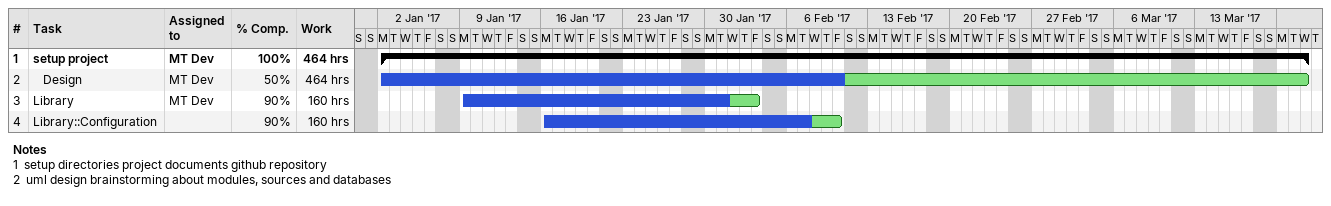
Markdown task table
| ID | Level | Task | Start | Finish | Resources | % complete | Work (h) |
|---|---|---|---|---|---|---|---|
| 1 | 1 | **setup project** | 2017-01-02 | 2017-03-22 | MT Dev | 100 | 464 |
| 2 | 2 | Design | 2017-01-02 | 2017-03-22 | MT Dev | 50 | 464 |
| 3 | 1 | Library | 2017-01-09 | 2017-02-03 | MT Dev | 90 | 160 |
| 4 | 1 | Library::Configuration | 2017-01-16 | 2017-02-10 |  | 90 | 160 |

Notes
- 1: setup directories project documents github repository
- 2: uml design brainstorming about modules, sources and databases
